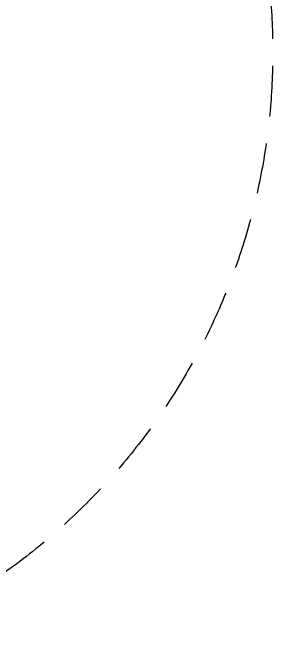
# Model space of a CAD drawing. Header units: millimetres. Extents: x 75184266 to 76346726, y -35077925 to -33679385.
# Drawn here: x 75333198 to 75333612, y -34598712 to -34597766 of the extents above; entities that cross this region are included whole.
import ezdxf

# ---------------------------------------------------------------- set-up
doc = ezdxf.new("R2010")
doc.units = ezdxf.units.MM
doc.header["$LTSCALE"] = 50
doc.header["$MEASUREMENT"] = 0
doc.linetypes.add('XR-지하3층$0$XR-지하3층$0$51A1코아(1층)-1$0$HID', pattern=[2.3, 1.5, -0.8])
doc.layers.add('XR-지하3층$0$XR-지하3층$0$AA-DWXM-DOOR', color=4, linetype='CONTINUOUS')
doc.layers.add('건축', color=8, linetype='CONTINUOUS', plot=False)

# ---------------------------------------------------------------- blocks, each defined once
blk = doc.blocks.new('XR-지하3층$0$XR-지하3층$0$dsfdf')
at = {"layer": 'XR-지하3층$0$XR-지하3층$0$AA-DWXM-DOOR', "color": 8, "linetype": 'XR-지하3층$0$XR-지하3층$0$51A1코아(1층)-1$0$HID'}
blk.add_arc((1918.39, 598.63), 944.71, 219.06659, 308.4325, dxfattribs=at)

msp = doc.modelspace()

# ---------------------------------------------------------------- hatches: boundary and pattern name
at = {"layer": '건축', "ltscale": 100}
h = msp.add_hatch(dxfattribs=at)
h.set_pattern_fill('NET', color=256, scale=5000, angle=36.25067)
h.set_pattern_definition([(306.194, (75332587.2, -34593615.7), (504.387, 369.08), []), (36.194, (75332587.2, -34593615.7), (-369.08, 504.387), [])])
edge = h.paths.add_edge_path()
edge.add_line((75334412.18, -34596448.43), (75332423.39, -34593735.77))
edge.add_line((75332423.39, -34593735.77), (75330490.36, -34595152.96))
edge.add_line((75330490.36, -34595152.96), (75330853.22, -34595647.9))
edge.add_line((75330853.22, -34595647.9), (75327933.77, -34597788.28))
edge.add_line((75327933.77, -34597788.28), (75327383.89, -34597038.25))
edge.add_line((75327383.89, -34597038.25), (75326496.77, -34597688.64))
edge.add_line((75326496.77, -34597688.64), (75326990.47, -34598362.05))
edge.add_line((75326990.47, -34598362.05), (75326937.91, -34598400.59))
edge.add_line((75326937.91, -34598400.59), (75327883.74, -34599691.09))
edge.add_line((75327883.74, -34599691.09), (75331743.07, -34596861.65))
edge.add_line((75331743.07, -34596861.65), (75332486.07, -34597870.58))
edge.add_line((75332486.07, -34597870.58), (75334411.94, -34596448.62))
h = msp.add_hatch(dxfattribs=at)
h.set_pattern_fill('DOTS', color=256, scale=3000, angle=36)
h.set_pattern_definition([(36, (768208.44, -367432.78), (-34.3643916, 206.79555385), [0, -187.5])])
edge = h.paths.add_edge_path()
edge.add_line((75334412.18, -34596448.43), (75332423.39, -34593735.77))
edge.add_line((75332423.39, -34593735.77), (75330490.36, -34595152.96))
edge.add_line((75330490.36, -34595152.96), (75330853.22, -34595647.9))
edge.add_line((75330853.22, -34595647.9), (75327933.77, -34597788.28))
edge.add_line((75327933.77, -34597788.28), (75327383.89, -34597038.25))
edge.add_line((75327383.89, -34597038.25), (75326496.77, -34597688.64))
edge.add_line((75326496.77, -34597688.64), (75326990.47, -34598362.05))
edge.add_line((75326990.47, -34598362.05), (75326937.91, -34598400.59))
edge.add_line((75326937.91, -34598400.59), (75327952.15, -34599758.74))
edge.add_line((75327952.15, -34599758.74), (75331743.07, -34596861.65))
edge.add_line((75331743.07, -34596861.65), (75332486.07, -34597870.58))
edge.add_line((75332486.07, -34597870.58), (75334411.94, -34596448.62))

# ---------------------------------------------------------------- block references
at = {"layer": '건축', "xscale": -1, "rotation": 72.73717914270141}
msp.add_blockref('XR-지하3층$0$XR-지하3층$0$dsfdf', (75333778.35, -34596170.06), dxfattribs=at)

doc.saveas('drawing.dxf')
